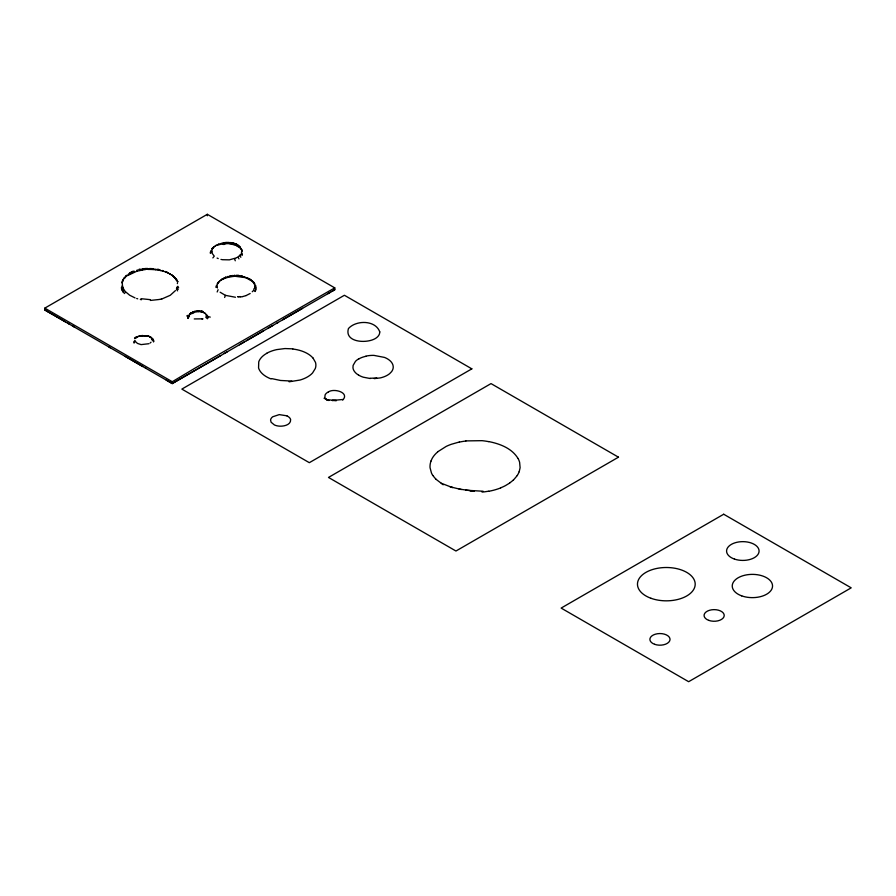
<?xml version="1.0" encoding="UTF-8"?>
<svg xmlns="http://www.w3.org/2000/svg" width="896" height="896" viewBox="0 0 896 896"><rect width="100%" height="100%" fill="white"/><g stroke="black" fill="none" stroke-linecap="round" stroke-linejoin="round"><path stroke-width="1.34" d="M177.43 283.629L177.352 282.968M127.366 275.699L136.931 271.174L149.822 268.531M223.216 278.902L228.917 276.987L234.909 276.248L234.976 275.296L234.147 275.352M211.938 252.706L211.982 250.006L210.493 251.227M233.027 276.371L232.758 275.43M145.141 269.606L145.309 268.554L147.571 268.453M242.435 254.565L241.506 252.291M122.326 282.565L122.718 280.862M241.741 251.16L241.595 251.91M139.619 270.48L140.146 269.181M142.374 269.954L142.71 268.8L141.859 268.934M136.931 271.174L137.245 269.842M230.888 276.618L231.347 275.61M134.355 272.026C135.475 269.349 128.027 273.134 127.702 275.442M178.248 289.363C176.086 289.352 177.363 283.573 178.64 287.84M196.381 311.55L198.027 310.845M131.936 273.022L132.451 271.578M519.198 471.722L520.106 467.734L519.624 462.37A45.203 26.096 0.1 0 0 518.067 458.483M129.696 274.176L130.2 272.72M224.638 297.461L225.389 295.344L220.136 292.23M122.797 280.65L124.107 278.006M255.819 289.845L255.45 290.786M176.982 287.739L176.389 289.072L177.576 290.853M125.485 277.245L126.594 275.274L125.709 276.136M228.917 276.987L229.32 276.002L231.168 275.632M430.965 461.048L432.13 458.494A44.654 25.894 0.5 0 1 437.752 451.853M241.248 253.154L242.077 255.494M218.198 282.979L216.07 286.25M125.16 276.685L124.466 278.23L125.294 277.435M123.984 278.163L122.338 281.221L123.413 279.53M227.125 277.435L227.685 276.45M212.285 249.166L212.766 248.36M121.677 282.722L122.606 281.165M218.792 282.083L217.302 283.595M194.578 311.808L196.594 310.912M225.31 278.029L225.994 277.043M217.515 283.282L218.008 282.677M134.042 343.09L135.218 341.331L137.446 343.403L141.086 344.613L148.96 343.706M217.168 291.973L218.098 289.71M517.294 475.518L513.397 480.099M175.426 290.595L170.24 295.299L162.445 298.715M252.974 290.931L252.246 291.76M212.867 257.914L214.245 256.155L212.072 253.187M124.219 293.552C127.546 291.939 123.01 288.422 123.39 292.499M122.315 282.71L122.427 285.544L121.318 287.941M240.464 254.576L239.814 255.349L240.834 257.275M211.904 248.763C213.405 247.094 217.84 243.902 216.91 245.336M223.507 278.757L225.848 277.088M121.509 288.826L122.819 287.213L122.427 285.578M123.032 291.995C121.229 290.158 124.376 288.512 122.842 287.258M218.165 282.498L222.23 278.992M217.168 245.235L218.422 244.205M133.627 342.037L134.982 340.469M151.01 342.216L150.147 343.011M215.891 287.37L217.224 285.925M221.794 279.642L224.291 277.794M190.198 313.802L190.994 312.984M191.016 312.95L189.874 313.712M221.603 279.395L220.853 280.235M239.77 255.394L238.47 256.547M218.378 282.251L219.565 281.154M342.731 400.064C350.045 392.482 333.659 387.923 328.362 392M210.235 253.03L211.77 251.675M216.082 245.381L215.23 246.142M437.942 451.64L446.197 446.41A44.565 26.018 0.4 0 1 451.349 444.282L459.267 442.019M191.307 312.861L195.037 311.136M212.946 247.699L214.178 246.781M212.094 248.539L213.394 247.565M187.723 316.994L189.403 315.806M250.163 293.496L246.086 295.579M188.048 315.829L189.638 314.821M266.762 353.304L264.757 354.57A28.851 16.52 0.2 0 0 258.731 361.883L258.563 367.965A28.851 16.52 0.2 0 0 271.118 378.952M509.678 483.067L505.501 485.587A44.565 25.446 -0.4 0 1 500.629 487.838M221.883 279.597L222.634 279.205M172.267 383.555L334.79 289.722L334.79 287.896L207.323 214.301L44.8 308.134L44.8 309.971L172.267 383.555L172.267 381.73L195.014 368.144L330.366 290.36M48.104 311.864L44.8 309.982L45.763 309.4M171.45 383.074L172.278 383.566L174.048 382.514M236.958 257.555L238 256.894L238.974 258.888M331.554 291.581L334.79 289.733L333.794 289.128M176.232 381.259L220.618 355.622M224.269 353.506L227.438 351.68M239.389 344.781L244.272 341.97M246.456 340.693L263.29 330.982M267.915 328.306L272.798 325.494M276.942 323.098L278.163 322.403M282.789 319.726L302.546 308.325M327.902 293.686L330.344 292.286M175.997 381.394L174.283 382.379M331.094 289.957L334.79 287.896M236.398 257.858L229.365 259.851L222.32 259.706M134.613 338.632L136.17 337.915M234.584 258.63L235.245 260.781M242.771 296.565L246.03 295.602M141.008 335.698L147.862 336M140.65 335.821L142.542 335.451M140.784 335.776L141.142 335.664M222.936 242.928L220.192 243.757M140.56 335.843L140.605 335.832A9.61 0.582 -1.6 0 0 144.85 335.742M139.978 336.045L137.155 336.784M135.722 337.624L137.133 337.187M162.21 298.782L161.47 298.973M342.899 399.493L332.125 400.478L336.448 400.568L328.037 399.784M161.056 299.085L159.914 299.365M219.229 244.014L218.568 244.171M139.888 269.214L138.712 269.506M159.544 299.443L150.405 300.44M202.048 319.054L202.978 318.842L194.264 318.931M242.659 296.587L240.162 297.013M365.982 356.126L367.954 355.757A20.171 11.637 0 0 1 373.946 355.387L384.474 357.414A20.048 11.637 -0.2 0 1 388.886 359.789A20.026 11.614 -0.4 0 1 393.187 366.318L393.221 367.506A20.395 11.782 0.2 0 1 391.563 371.672L389.715 373.587A20.07 11.514 -0.3 0 1 385.594 376.13A20.07 11.525 -0.1 0 1 380.206 377.922L374.192 378.627M488.757 491.187L484.322 491.859A45.192 26.13 0 0 1 482.026 492.05M225.994 242.469L224.493 242.648M145.275 268.554L144.648 268.621M465.842 440.91L482.037 440.675A45.203 25.928 0.1 0 1 488.723 441.65M143.942 268.699L142.845 268.789M223.619 242.726L223.25 243.712L218.198 244.91A26.477 6.25 -17.5 0 1 217.694 245.011M240.117 247.834L239.568 246.243L242.379 251.048L240.117 247.834L235.48 245.112L229.342 243.667L224.918 243.622M376.768 377.966L370.171 378.291M289.083 381.786L300.048 380.038A28.93 16.744 0.2 0 0 312.547 372.982L315.314 368.491A29.154 16.834 0 0 0 315.482 362.376L312.782 357.65M198.106 310.845L201.678 311.382L205.486 313.578M198.184 310.845L198.33 311.506A17.405 5.062 7.5 0 0 199.203 311.584L200.827 311.797A15.893 3.987 16.6 0 0 202.205 312.021M240.262 296.598L237.675 296.755L239.053 296.677M228.76 242.446L226.251 242.435L226.229 243.522M483.123 491.243L465.662 490.202M253.154 281.758L245.773 277.682L234.909 276.248M236.69 275.318L238.885 275.486M291.782 381.069L280.515 380.464L271.79 378.627M175.168 277.962C168.056 270.917 157.998 269.371 147.907 269.416M154.045 268.744L149.99 268.531M235.48 297.259L225.389 295.344M150.382 299.667L141.086 298.693M230.474 242.547L233.005 242.995M230.664 242.558L231.045 243.914M236.891 275.318L236.891 276.248M292.779 348.846L284.962 348.555L276.674 349.619A28.93 16.744 0.1 0 0 266.717 353.282M470.064 490.728L474.421 491.109M472.282 490.918L459.054 489.048M153.014 268.621L153.115 269.472M241.763 275.934L239.602 275.61M370.283 378.538L363.339 377.205A20.048 11.502 0.2 0 1 358.646 375.122M157.73 269.282L159.096 269.584M155.848 268.968L155.714 269.707M141.523 299.701L140.314 299.466M488.757 441.582C499.867 443.766 511.941 448.302 518.034 458.494M146.709 335.675L149.834 336.683L148.254 336.146M221.581 259.56L220.976 259.426M461.328 489.53L450.184 486.819L452.48 487.581L441.269 483.258M159.13 269.595L160.922 270.614M233.699 243.152L236.645 244.261M157.92 269.315L158.312 270.088M232.277 242.816L232.512 244.205M162.49 270.469L163.486 271.309M137.715 298.805L136.685 298.491M244.362 276.595L245.773 277.682M233.744 243.163L234.125 244.653M286.91 415.811L279.25 414.613L272.742 416.763A10.114 5.824 -0.4 0 0 270.581 420.056L271.096 422.229L274.389 424.939A10.058 5.79 0.1 0 0 280.09 426.182C284.2 426.294 290.998 424.805 290.629 419.574A10.058 5.79 0.1 0 0 286.922 415.89M135.038 297.909L129.685 295.232L125.574 291.782M151.278 337.501L149.923 336.986L153.093 339.371A12.522 4.144 40.3 0 1 153.608 340.469A12.275 5.264 43.9 0 1 153.653 341.578M218.21 258.563L217.09 258.07M201.723 311.394L202.272 312.11M168.818 381.562L171.427 383.029A3.046 1.758 60 0 0 172.29 383.23M168.314 273.179L167.126 272.283M235.144 243.611L235.48 245.112M166.992 272.216L166.365 271.947M326.178 399.258L328.933 400.512L324.061 398.261M165.312 271.477L165.962 272.171M246.882 277.525L247.408 278.275M238.168 245.157L236.712 244.306M44.8 308.134L172.267 381.73M236.824 245.683L236.488 244.182M48.294 311.976L65.318 321.798M67.614 323.131L69.339 324.117M72.789 326.11L74.312 326.995M125.205 356.373L142.8 366.531M145.477 368.077L146.048 368.413M153.541 340.424L151.805 339.416L153.619 341.544A13.138 6.933 47.2 0 1 153.552 341.846M108.942 346.987L110.275 347.76M166.141 380.016L168.627 381.45M248.147 278.13L248.987 278.958M443.218 484.792L435.669 479.013M170.374 274.075L169.546 273.538L170.509 274.333M203.134 311.954L204.03 312.76M253.019 281.624L249.491 278.902L250.466 279.754M207.301 315.459L204.4 312.771M206.125 315.347L207.726 316.501M254.912 283.842L253.445 282.722L253.736 283.282M252.694 281.658L254.038 282.666L253.221 281.826M173.04 276.002L174.238 277.021M172.962 275.946L171.349 274.691L172.491 275.621M206.136 316.322L207.794 317.621M254.554 285.981L256.144 287.235M254.542 287.034L256.155 288.378M239.109 245.862L239.154 247.061M251.339 280.291L250.69 279.742M205.822 317.33L207.48 318.774M255.954 289.475C254.173 286.037 252.482 290.774 255.125 291.525M173.062 276.024L176.086 279.003M176.602 280.616L175.571 278.824L176.938 280.146M176.501 280.381L177.878 281.848M174.429 277.357L175.482 278.712M176.165 279.093L176.882 280.045M124.443 290.338L123.514 288.803M244.082 277.2L241.864 275.946L242.368 276.83M177.352 280.851L177.789 281.646M199.998 311.002L200.334 311.685M122.08 290.315L121.878 289.834M121.8 289.632L121.542 288.926M254.016 283.808L255.886 285.936M237.642 244.798L238.056 246.344M217.392 288.008L217.224 287.045M238.672 275.442L238.829 276.349M189.437 316.31L187.835 318.102A14.19 7.885 -51.2 0 0 188.059 318.438M241.573 249.446L241.651 250.096M229.23 242.435L229.342 243.667M207.323 214.301L207.323 215.802M500.707 487.906A44.542 25.469 -0.3 0 1 488.802 491.288M435.781 478.968A45.931 26.79 -1.2 0 1 432.958 475.496M432.835 475.53A44.464 25.48 1 0 1 431.469 473.021L430.058 467.734A45.192 26.085 -0.4 0 1 431.01 461.059M459.323 442.12A44.531 25.973 0.1 0 1 465.886 441.022M519.165 471.71A44.531 25.57 -0.9 0 1 517.227 475.507M513.285 480.054A44.486 25.48 -0.5 0 1 509.555 483.011M358.635 375.133A20.059 11.547 0.2 0 1 355.051 372.221L354.211 371.112A20.317 11.738 -0.2 0 1 352.957 367.651L353.125 365.389L355.443 361.379A20.059 11.648 0.4 0 1 359.027 358.669M358.96 358.826A20.059 11.547 0.2 0 1 365.915 356.294M292.835 349.026A28.851 16.52 0.2 0 1 312.782 357.818M327.096 400.187A10.147 5.858 0 0 1 324.856 397.264L325.091 394.979A10.147 5.858 0 0 1 328.373 391.955M187.97 315.358A14.291 1.098 -33.7 0 1 186.738 315.963M193.715 313.006A15.837 3.786 -23.8 0 1 189.84 314.115M192.931 311.819A14.157 0.683 -39.5 0 1 193.178 311.606M134.534 337.971A11.514 1.803 -24.1 0 1 135.99 337.042M137.29 336.762A14.459 0.75 -16.6 0 1 140.504 335.72M194.421 312.032A16.173 4.547 -11 0 0 196.314 311.774A15.635 4.85 -2 0 0 198.363 311.73M203.482 312.256A14.235 2.397 24.9 0 1 201.88 311.651M202.832 311.45A15.826 0.907 31.6 0 1 201.802 310.845M209.754 316.602A15.859 2.106 37.6 0 1 209.944 317.442M208.174 316.355A13.272 3.886 44.1 0 1 208.331 316.96M208.186 316.826A13.63 5.645 45.8 0 1 208.13 317.878M187.947 318.002A12.656 5.69 -49.2 0 1 187.891 316.87M188.182 316.658A12.846 4.01 -47.6 0 1 188.608 315.482M189.75 314.586A15.478 2.766 -44.4 0 1 190.243 313.925M147.168 335.966A13.496 0.885 5.9 0 1 144.547 335.742M149.498 336.56A12.667 0.918 26.6 0 1 150.909 337.355M151.267 337.501A14.09 2.666 34.6 0 1 153.07 339.36M224.862 244.339A23.822 10.853 -6.2 0 1 223.07 244.429M210.426 252.862A27.037 9.173 -51.5 0 1 210.526 252.09M379.77 331.912L379.512 333.715A16.139 9.318 0.1 0 1 377.07 337.266C369.622 344.053 343.952 343.314 348.443 328.552C356.126 319.95 375.581 319.928 379.77 331.912M471.845 368.85L309.333 462.683L181.854 389.099L344.4 295.266L471.845 368.85M618.475 457.184L455.952 551.018L328.485 477.434L491.019 383.6L618.475 457.184M723.699 514.237L561.142 608.082L688.643 681.699L851.2 587.843L723.699 514.237M734.462 559.082A16.251 9.386 0 0 0 759.08 551.197A16.251 9.386 0 0 0 734.933 542.83A16.251 9.386 0 0 0 734.462 559.082M708.792 620.379A10.08 5.824 0 0 0 724.214 615.653A10.08 5.824 0 0 0 709.408 610.31A10.08 5.824 0 0 0 708.792 620.379M650.922 598.259A28.862 16.666 0 0 0 695.173 584.819A28.862 16.666 0 0 0 652.893 569.419A28.862 16.666 0 0 0 650.922 598.259M741.686 595.862A20.16 11.637 0 0 0 772.531 586.421A20.16 11.637 0 0 0 742.952 575.725A20.16 11.637 0 0 0 741.686 595.862M654.606 644.302A10.08 5.824 0 0 0 670.029 639.576A10.08 5.824 0 0 0 655.222 634.234A10.08 5.824 0 0 0 654.606 644.302"/></g></svg>
